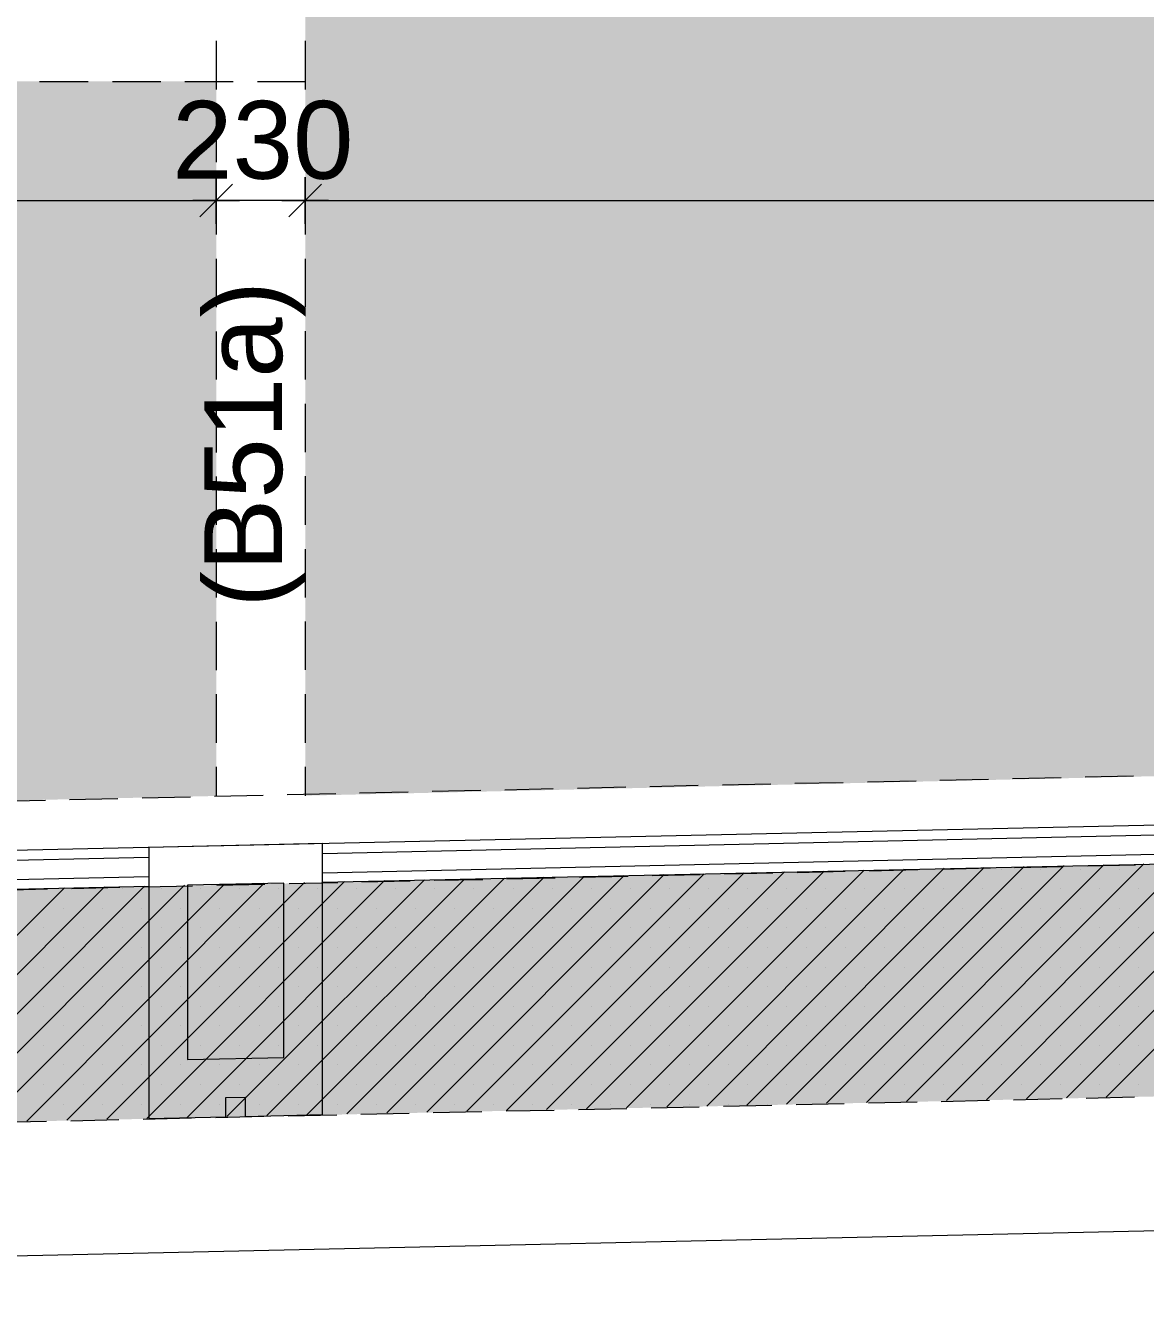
# Model space of a CAD drawing. Header units: millimetres. Extents: x -1303 to 98744, y -1303 to 90097.
# Drawn here: x 12321 to 15214, y 13691 to 17016 of the extents above; entities that cross this region are included whole.
import ezdxf

# ---------------------------------------------------------------- set-up
doc = ezdxf.new("R2010")
doc.units = ezdxf.units.MM
doc.layers.add('PDF_Geometry', color=7, linetype='Continuous')
doc.layers.add('PDF_Text', color=7, linetype='Continuous')
doc.layers.add('PDF_Solid Fills', color=192, linetype='Continuous', true_color=0xc2c0c0c0)
doc.styles.add('PDF ArialMT', font='arial.ttf')

msp = doc.modelspace()

# ---------------------------------------------------------------- hatches: boundary and pattern name
at = {"layer": 'PDF_Solid Fills', "true_color": 0x00007f}
h = msp.add_hatch(color=254, dxfattribs=at)
h.paths.add_polyline_path([(74624.31541, 16167.67383), (74624.31541, 15567.81796), (9799.46285, 14130.21454), (9804.28731, 14730.15409)], flags=0)
h.paths.add_polyline_path([(7404.275, 37242.73593), (8004.29925, 37242.73593), (8004.29925, 16872.72168), (7404.275, 16872.72168)], flags=0)
h.paths.add_polyline_path([(8004.29925, 16872.72168), (7983.4807, 16679.51365), (7983.31127, 16481.90264), (8004.55339, 16283.02302), (8047.46016, 16086.42856), (8111.52536, 15895.75776), (8195.3089, 15714.14292), (8297.03284, 15544.62953), (8413.99157, 15389.5038), (8546.60657, 15247.57974), (8696.06174, 15118.18072), (8860.41285, 15004.26957), (9037.28897, 14908.29987), (9223.47415, 14832.13321), (9415.6677, 14776.86981), (9610.40055, 14743.01796), (9804.28731, 14730.15409), (9799.46285, 14130.21454), (9584.16557, 14140.28601), (9363.53556, 14170.83718), (9140.28256, 14223.64598), (8917.70726, 14299.55851), (8699.36241, 14399.25246), (8488.88858, 14522.21955), (8289.92424, 14667.61267), (8106.02423, 14833.65595), (7940.23508, 15017.64068), (7795.09507, 15216.68973), (7672.21268, 15427.33299), (7572.77287, 15645.76255), (7497.02977, 15868.42256), (7444.47407, 16091.67659), (7414.09232, 16312.38925), (7404.275, 16527.68859), (7404.275, 16872.72168), (8004.29925, 16872.72168)], flags=0)
h.paths.add_polyline_path([(7194.30944, 37692.71099), (7194.30944, 80672.7138), (7694.3009, 80672.7138), (7694.3009, 37692.71099)], flags=0)
h = msp.add_hatch(color=254, dxfattribs=at)
h.paths.add_polyline_path([(12814.30857, 16872.72168), (12814.30857, 15026.95077), (9799.20871, 14960.09316), (9658.30121, 14967.03233), (9514.00728, 14987.42836), (9368.02118, 15022.38044), (9222.54335, 15072.39683), (9079.77321, 15137.90008), (8942.25007, 15218.63604), (8812.34276, 15314.0138), (8692.25382, 15422.7637), (8584.01219, 15543.36091), (8489.14272, 15673.68971), (8408.99871, 15811.5517), (8344.08741, 15954.57597), (8294.664, 16100.30898), (8260.38859, 16246.37773), (8240.58554, 16390.84108), (8234.23832, 16531.75065), (8234.23832, 16872.72168)], flags=0)
h.paths.add_polyline_path([(22479.26705, 17272.68137), (22479.26705, 15241.31724), (19209.26177, 15168.7901), (19209.26177, 17272.68137)], flags=0)
h.paths.add_polyline_path([(25959.23687, 17272.68137), (25959.23687, 15322.73089), (22709.2898, 15246.39481), (22709.2898, 17272.68137)], flags=0)
h.paths.add_polyline_path([(32124.25101, 18282.73679), (32124.25101, 15455.26118), (26189.25962, 15327.89318), (26189.25962, 18282.73679)], flags=0)
h.paths.add_polyline_path([(36934.25928, 16872.72168), (36934.25928, 15561.8943), (32354.27376, 15460.33875), (32354.27376, 16872.72168)], flags=0)
h.paths.add_polyline_path([(50274.26033, 16872.72168), (50274.26033, 15857.75915), (45694.27273, 15756.20359), (45694.27273, 16872.72168)], flags=0)
h.paths.add_polyline_path([(59929.31471, 17272.68137), (59929.31471, 16071.87252), (56669.29721, 15999.59848), (56669.29721, 17272.68137)], flags=0)
h.paths.add_polyline_path([(63419.27024, 17272.68137), (63419.27024, 16149.30779), (60159.25274, 16076.95111), (60159.25274, 17272.68137)], flags=0)
h.paths.add_polyline_path([(69584.28231, 18282.73679), (69584.28231, 16285.98588), (63649.29506, 16154.3864), (63649.29506, 18282.73679)], flags=0)
h.paths.add_polyline_path([(74394.29472, 16872.72168), (74394.29472, 16409.62861), (69814.31126, 16291.06242), (69814.31126, 16872.72168)], flags=0)
h.paths.add_polyline_path([(18979.23903, 18282.73679), (18979.23903, 15163.7115), (13044.24764, 15027.79686), (13044.24764, 18282.73679), (18944.28591, 18282.73679)], flags=0)
h.paths.add_polyline_path([(56439.27239, 18282.73679), (56439.27239, 15994.4362), (50504.281, 15862.83775), (50504.281, 18282.73679)], flags=0)

# ---------------------------------------------------------------- linework, layer by layer
at = {"layer": 'PDF_Geometry', "color": 9, "lineweight": 0, "true_color": 0xc0c0c0}
for points in [[(73543.76698, 33926.94469), (73593.70177, 33827.08339), (73593.70177, 33926.94469), (74523.7764, 33926.94469), (74523.7764, 34597.21299), (74623.6377, 34597.21299), (74623.6377, 16267.28307), (9842.20122, 14831.96378, -0.0040587119), (9814.553, 14831.94622, -0.4141989555), (8103.90849, 16521.17195), (8103.90849, 13152.0657)], [(8004.04512, 13152.0657), (8004.04512, 16521.17195, 0.414216874), (9814.54886, 14731.94441, 0.0041691273), (9843.8934, 14732.1004), (12639.21036, 14793.88045)], [(8029.26562, 16521.67815, 0.4142058833), (9814.54886, 14756.94486, 0.0041692268), (9843.8934, 14756.64321), (12639.21036, 14819.26933)], [(8079.28098, 16521.67815, 0.4142103449), (9814.54886, 14806.94576, 0.0041144727), (9842.20122, 14806.57489), (12639.21036, 14869.20102)]]:
    msp.add_lwpolyline(points, format="xyb", dxfattribs=at)
at = {"layer": 'PDF_Geometry', "color": 157, "lineweight": 0, "true_color": 0x3f5f7f}
for points in [[(12813.54719, 16977.3248), (12813.54719, 16852.07254)], [(13043.73936, 16977.3248), (13043.73936, 16852.07254)], [(12357.3933, 16872.38489), (12482.64556, 16872.38489)], [(12545.27169, 16872.38489), (12670.52292, 16872.38489)], [(12732.30295, 16872.38489), (12857.55418, 16872.38489)], [(12920.18032, 16872.38489), (13043.73936, 16872.38489)], [(12813.54719, 16789.44745), (12813.54719, 16664.19518)], [(13043.73936, 16789.44745), (13043.73936, 16665.04231)], [(12813.54719, 16601.57009), (12813.54719, 16477.16288)], [(13043.73936, 16602.41514), (13043.73936, 16477.16288)], [(12813.54719, 16414.53779), (12813.54719, 16289.28553)], [(13043.73936, 16414.53779), (13043.73936, 16290.13265)], [(12813.54719, 16226.66043), (12813.54719, 16102.2553)], [(13043.73936, 16227.50548), (13043.73936, 16102.2553)], [(12813.54719, 16039.62813), (12813.54719, 15914.3769)], [(13043.73936, 16039.62813), (13043.73936, 15915.22299)], [(12813.54719, 15851.75077), (12813.54719, 15727.34564)], [(13043.73936, 15852.59687), (13043.73936, 15727.34564)], [(12813.54719, 15664.7195), (12813.54719, 15539.46725)], [(13043.73936, 15664.7195), (13043.73936, 15539.46725)], [(12813.54719, 15476.84111), (12813.54719, 15351.58989)], [(13043.73936, 15477.68824), (13043.73936, 15352.43598)], [(12813.54719, 15289.80985), (12813.54719, 15164.55862)], [(13043.73936, 15289.80985), (13043.73936, 15164.55862)], [(12813.54719, 15101.93249), (12813.54719, 15026.61192)], [(13043.73936, 15101.93249), (13043.73936, 15027.45801)], [(14496.83066, 15063.84916), (14622.08189, 15066.38743)], [(14683.86193, 15068.08064), (14809.11419, 15070.61891)], [(14871.73929, 15072.31212), (14996.99155, 15074.85039)], [(15058.77159, 15076.5436), (15184.02282, 15079.08187)], [(12997.19307, 15030.8434), (13122.44533, 15033.3827)], [(13184.22537, 15035.07488), (13309.4766, 15037.61418)], [(13372.10272, 15039.30636), (13497.35499, 15041.84566)], [(13559.134, 15042.69175), (13684.38625, 15046.07715)], [(13747.01238, 15046.92323), (13872.26361, 15050.30863)], [(13934.04365, 15051.15471), (14059.29487, 15054.54011)], [(14121.92101, 15055.38619), (14247.17326, 15057.92446)], [(14308.95227, 15059.61767), (14434.20453, 15062.15595)], [(12247.37479, 15013.91747), (12372.62704, 15016.45678)], [(12434.40605, 15018.14895), (12559.65831, 15020.68826)], [(12622.28444, 15022.38044), (12747.53567, 15024.91974)], [(12809.31571, 15026.61192), (12934.56797, 15029.15122)], [(14314.87696, 14829.42447), (14439.28211, 14832.80987)], [(14501.90823, 14833.65595), (14627.1605, 14837.04135)], [(14689.78559, 14837.88744), (14814.19176, 14841.27283)], [(14876.81789, 14842.11892), (15002.06912, 14844.65822)], [(15064.69525, 14846.3504), (15189.10038, 14848.8897)], [(12815.23937, 14796.41975), (12939.64554, 14798.95802)], [(13002.27167, 14800.65123), (13127.5229, 14803.1895)], [(13190.14903, 14804.88271), (13314.55416, 14807.42098)], [(13377.1803, 14809.11419), (13502.43255, 14811.65246)], [(13565.05869, 14813.34567), (13689.46382, 14815.88394)], [(13752.08995, 14817.57716), (13877.34118, 14820.11543)], [(13939.96731, 14821.80864), (14064.37348, 14824.34691)], [(14126.99858, 14826.04012), (14252.25084, 14828.57839)], [(12252.45235, 14783.7253), (12377.70462, 14787.10966)], [(12440.33074, 14787.95679), (12564.73589, 14791.34114)], [(12627.36201, 14792.18827), (12752.61427, 14794.72654)]]:
    msp.add_lwpolyline(points, dxfattribs=at)
at = {"layer": 'PDF_Geometry', "color": 122, "lineweight": 0, "true_color": 0x00b88a}
for points in [[(12855.862, 16607.49375), (12771.23238, 16522.86412)], [(12813.54719, 16505.09107), (12813.54719, 16625.26473)], [(13001.42455, 16522.86412), (13086.05417, 16607.49375)], [(13043.73936, 16625.26473), (13043.73936, 16505.09107)], [(12873.63402, 16565.17894), (12753.46036, 16565.17894)], [(12983.65254, 16565.17894), (13103.82722, 16565.17894)]]:
    msp.add_lwpolyline(points, close=True, dxfattribs=at)
for points in [[(8274.01384, 16565.17894), (8253.70251, 16565.17894), (12794.08196, 16565.17894), (12773.77168, 16565.17894)], [(13043.73936, 16565.17894), (12813.54719, 16565.17894)], [(13083.5159, 16565.17894), (13064.05068, 16565.17894), (18958.50518, 16565.17894), (18939.03995, 16565.17894)]]:
    msp.add_lwpolyline(points, dxfattribs=at)
at = {"layer": 'PDF_Geometry', "lineweight": 0}
for points in [[(12813.54719, 16565.17894), (12813.54719, 16533.86639)], [(13043.73936, 16565.17894), (13043.73936, 16533.86639)]]:
    msp.add_lwpolyline(points, close=True, dxfattribs=at)
at = {"layer": 'PDF_Geometry', "color": 222, "lineweight": 0, "true_color": 0xb8008a}
msp.add_lwpolyline([(74611.79451, 15219.56788), (9885.36212, 13785.09571)], dxfattribs=at)
at = {"layer": 'PDF_Geometry', "color": 9, "lineweight": 0, "true_color": 0xc0c0c0}
for points in [[(13088.59348, 14878.51007), (15778.9695, 14938.5969)], [(13088.59348, 14828.57839), (15778.9695, 14888.66521)], [(13088.59348, 14804.03559), (15778.9695, 14863.27632)]]:
    msp.add_lwpolyline(points, dxfattribs=at)
for points in [[(13088.59348, 14903.89896), (12639.21036, 14893.74382), (12639.21036, 14193.85619), (12838.93608, 14198.08767), (12838.93608, 14248.01936), (12888.86776, 14248.86545), (12888.86776, 14198.93376), (13088.59348, 14204.01236)], [(12739.07271, 14346.18952), (12988.7301, 14351.26709), (12988.7301, 14801.49731), (12739.07271, 14796.41975)]]:
    msp.add_lwpolyline(points, close=True, dxfattribs=at)
at = {"layer": 'PDF_Geometry', "lineweight": 0}
for points in [[(13770.70806, 14219.24508), (14385.11894, 14832.80987)], [(13873.95682, 14221.78437), (14488.3677, 14835.34917)], [(13978.05065, 14224.32265), (14591.61544, 14837.88744)], [(14081.29941, 14226.01586), (14694.8642, 14840.42674)], [(14184.54714, 14228.55413), (14798.11193, 14842.11892)], [(14287.79487, 14231.09343), (14901.35966, 14844.65822)], [(14391.04363, 14233.63273), (15004.60842, 14847.19752)], [(14494.29137, 14235.32491), (15107.85616, 14848.8897)], [(14597.54013, 14237.86422), (15211.10492, 14851.42901)], [(14641.54712, 14837.88744), (14641.54712, 14837.88744)], [(14700.78786, 14240.40249), (15314.35265, 14853.96728)], [(14743.10267, 14837.88744), (14743.10267, 14837.88744)], [(14804.03559, 14242.0957), (15417.60038, 14856.50657)], [(14843.81213, 14837.88744), (14843.81213, 14837.88744)], [(14907.28435, 14244.63397), (15521.69523, 14858.19876)], [(14944.52159, 14837.88744), (14944.52159, 14837.88744)], [(15010.53209, 14247.17326), (15624.94296, 14860.73805)], [(15046.07715, 14837.88744), (15046.07715, 14837.88744)], [(15113.78085, 14248.86545), (15728.19172, 14863.27632)], [(15146.78557, 14837.88744), (15146.78557, 14837.88744)], [(12221.13981, 14185.39323), (12834.7046, 14798.95802)], [(12324.38754, 14187.08644), (12937.95233, 14801.49731)], [(12427.6363, 14189.62471), (13042.04718, 14803.1895)], [(12530.88404, 14192.16401), (13145.29491, 14805.7288)], [(12634.1328, 14193.85619), (13248.54367, 14808.26707)], [(12738.22662, 14196.39549), (13351.79141, 14809.96028)], [(12841.47538, 14198.93376), (13455.04017, 14812.49855)], [(12944.72311, 14201.47306), (13558.2879, 14815.03785)], [(13047.97084, 14203.16524), (13661.53563, 14817.57716)], [(13151.2196, 14205.70454), (13764.78439, 14819.26933)], [(13254.46734, 14208.24385), (13868.03213, 14821.80864)], [(13357.7161, 14209.93602), (13971.28089, 14824.34691)], [(13460.96383, 14212.47533), (14074.52862, 14826.04012)], [(13564.21156, 14215.0136), (14177.77635, 14828.57839)], [(13667.46032, 14217.55289), (14281.87121, 14831.11768)], [(11808.14682, 14176.08417), (12421.71161, 14789.64896)], [(11911.39558, 14178.62348), (12524.96037, 14792.18827)], [(12014.64332, 14180.31565), (12628.20811, 14793.88045)], [(12117.89208, 14182.85496), (12731.45687, 14796.41975)], [(12368.39556, 14787.10966), (12368.39556, 14787.10966)], [(12469.95111, 14787.10966), (12469.95111, 14787.10966)], [(12570.66058, 14787.10966), (12570.66058, 14787.10966)], [(12671.369, 14787.10966), (12671.369, 14787.10966)], [(12772.92456, 14787.10966), (12772.92456, 14787.10966)], [(12873.63402, 14787.10966), (12873.63402, 14787.10966)], [(12975.18957, 14787.10966), (12975.18957, 14787.10966)], [(13075.89903, 14787.10966), (13075.89903, 14787.10966)], [(13176.60849, 14787.10966), (13176.60849, 14787.10966)], [(13278.16404, 14787.10966), (13278.16404, 14787.10966)], [(13378.87351, 14787.10966), (13378.87351, 14787.10966)], [(13479.58193, 14787.10966), (13479.58193, 14787.10966)], [(13581.13749, 14787.10966), (13581.13749, 14787.10966)], [(13681.84695, 14787.10966), (13681.84695, 14787.10966)], [(13783.4025, 14787.10966), (13783.4025, 14787.10966)], [(13884.11196, 14787.10966), (13884.11196, 14787.10966)], [(13984.82142, 14787.10966), (13984.82142, 14787.10966)], [(14086.37697, 14787.10966), (14086.37697, 14787.10966)], [(14187.08644, 14787.10966), (14187.08644, 14787.10966)], [(14287.79487, 14787.10966), (14287.79487, 14787.10966)], [(14389.35042, 14787.10966), (14389.35042, 14787.10966)], [(14490.05988, 14787.10966), (14490.05988, 14787.10966)], [(14591.61544, 14787.10966), (14591.61544, 14787.10966)], [(14692.32489, 14787.10966), (14692.32489, 14787.10966)], [(14793.03435, 14787.10966), (14793.03435, 14787.10966)], [(14894.5899, 14787.10966), (14894.5899, 14787.10966)], [(14995.29937, 14787.10966), (14995.29937, 14787.10966)], [(15096.0078, 14787.10966), (15096.0078, 14787.10966)], [(15197.56335, 14787.10966), (15197.56335, 14787.10966)], [(12419.17334, 14736.33188), (12419.17334, 14736.33188)], [(12519.8828, 14736.33188), (12519.8828, 14736.33188)], [(12621.43835, 14736.33188), (12621.43835, 14736.33188)], [(12722.14678, 14736.33188), (12722.14678, 14736.33188)], [(12822.85625, 14736.33188), (12822.85625, 14736.33188)], [(12924.4118, 14736.33188), (12924.4118, 14736.33188)], [(13025.12126, 14736.33188), (13025.12126, 14736.33188)], [(13126.67681, 14736.33188), (13126.67681, 14736.33188)], [(13227.38627, 14736.33188), (13227.38627, 14736.33188)], [(13328.09573, 14736.33188), (13328.09573, 14736.33188)], [(13429.65128, 14736.33188), (13429.65128, 14736.33188)], [(13530.35971, 14736.33188), (13530.35971, 14736.33188)], [(13631.06918, 14736.33188), (13631.06918, 14736.33188)], [(13732.62473, 14736.33188), (13732.62473, 14736.33188)], [(13833.33419, 14736.33188), (13833.33419, 14736.33188)], [(13934.88974, 14736.33188), (13934.88974, 14736.33188)], [(14035.5992, 14736.33188), (14035.5992, 14736.33188)], [(14136.30866, 14736.33188), (14136.30866, 14736.33188)], [(14237.86422, 14736.33188), (14237.86422, 14736.33188)], [(14338.57264, 14736.33188), (14338.57264, 14736.33188)], [(14439.28211, 14736.33188), (14439.28211, 14736.33188)], [(14540.83766, 14736.33188), (14540.83766, 14736.33188)], [(14641.54712, 14736.33188), (14641.54712, 14736.33188)], [(14743.10267, 14736.33188), (14743.10267, 14736.33188)], [(14843.81213, 14736.33188), (14843.81213, 14736.33188)], [(14944.52159, 14736.33188), (14944.52159, 14736.33188)], [(15046.07715, 14736.33188), (15046.07715, 14736.33188)], [(15146.78557, 14736.33188), (15146.78557, 14736.33188)], [(12368.39556, 14686.40123), (12368.39556, 14686.40123)], [(12469.95111, 14686.40123), (12469.95111, 14686.40123)], [(12570.66058, 14686.40123), (12570.66058, 14686.40123)], [(12671.369, 14686.40123), (12671.369, 14686.40123)], [(12772.92456, 14686.40123), (12772.92456, 14686.40123)], [(12873.63402, 14686.40123), (12873.63402, 14686.40123)], [(12975.18957, 14686.40123), (12975.18957, 14686.40123)], [(13075.89903, 14686.40123), (13075.89903, 14686.40123)], [(13176.60849, 14686.40123), (13176.60849, 14686.40123)], [(13278.16404, 14686.40123), (13278.16404, 14686.40123)], [(13378.87351, 14686.40123), (13378.87351, 14686.40123)], [(13479.58193, 14686.40123), (13479.58193, 14686.40123)], [(13581.13749, 14686.40123), (13581.13749, 14686.40123)], [(13681.84695, 14686.40123), (13681.84695, 14686.40123)], [(13783.4025, 14686.40123), (13783.4025, 14686.40123)], [(13884.11196, 14686.40123), (13884.11196, 14686.40123)], [(13984.82142, 14686.40123), (13984.82142, 14686.40123)], [(14086.37697, 14686.40123), (14086.37697, 14686.40123)], [(14187.08644, 14686.40123), (14187.08644, 14686.40123)], [(14287.79487, 14686.40123), (14287.79487, 14686.40123)], [(14389.35042, 14686.40123), (14389.35042, 14686.40123)], [(14490.05988, 14686.40123), (14490.05988, 14686.40123)], [(14591.61544, 14686.40123), (14591.61544, 14686.40123)], [(14692.32489, 14686.40123), (14692.32489, 14686.40123)], [(14793.03435, 14686.40123), (14793.03435, 14686.40123)], [(14894.5899, 14686.40123), (14894.5899, 14686.40123)], [(14995.29937, 14686.40123), (14995.29937, 14686.40123)], [(15096.0078, 14686.40123), (15096.0078, 14686.40123)], [(15197.56335, 14686.40123), (15197.56335, 14686.40123)], [(12419.17334, 14635.62346), (12419.17334, 14635.62346)], [(12519.8828, 14635.62346), (12519.8828, 14635.62346)], [(12621.43835, 14635.62346), (12621.43835, 14635.62346)], [(12722.14678, 14635.62346), (12722.14678, 14635.62346)], [(12822.85625, 14635.62346), (12822.85625, 14635.62346)], [(12924.4118, 14635.62346), (12924.4118, 14635.62346)], [(13025.12126, 14635.62346), (13025.12126, 14635.62346)], [(13126.67681, 14635.62346), (13126.67681, 14635.62346)], [(13227.38627, 14635.62346), (13227.38627, 14635.62346)], [(13328.09573, 14635.62346), (13328.09573, 14635.62346)], [(13429.65128, 14635.62346), (13429.65128, 14635.62346)], [(13530.35971, 14635.62346), (13530.35971, 14635.62346)], [(13631.06918, 14635.62346), (13631.06918, 14635.62346)], [(13732.62473, 14635.62346), (13732.62473, 14635.62346)], [(13833.33419, 14635.62346), (13833.33419, 14635.62346)], [(13934.88974, 14635.62346), (13934.88974, 14635.62346)], [(14035.5992, 14635.62346), (14035.5992, 14635.62346)], [(14136.30866, 14635.62346), (14136.30866, 14635.62346)], [(14237.86422, 14635.62346), (14237.86422, 14635.62346)], [(14338.57264, 14635.62346), (14338.57264, 14635.62346)], [(14439.28211, 14635.62346), (14439.28211, 14635.62346)], [(14540.83766, 14635.62346), (14540.83766, 14635.62346)], [(14641.54712, 14635.62346), (14641.54712, 14635.62346)], [(14743.10267, 14635.62346), (14743.10267, 14635.62346)], [(14843.81213, 14635.62346), (14843.81213, 14635.62346)], [(14944.52159, 14635.62346), (14944.52159, 14635.62346)], [(15046.07715, 14635.62346), (15046.07715, 14635.62346)], [(15146.78557, 14635.62346), (15146.78557, 14635.62346)], [(12368.39556, 14584.84568), (12368.39556, 14584.84568)], [(12469.95111, 14584.84568), (12469.95111, 14584.84568)], [(12570.66058, 14584.84568), (12570.66058, 14584.84568)], [(12671.369, 14584.84568), (12671.369, 14584.84568)], [(12772.92456, 14584.84568), (12772.92456, 14584.84568)], [(12873.63402, 14584.84568), (12873.63402, 14584.84568)], [(12975.18957, 14584.84568), (12975.18957, 14584.84568)], [(13075.89903, 14584.84568), (13075.89903, 14584.84568)], [(13176.60849, 14584.84568), (13176.60849, 14584.84568)], [(13278.16404, 14584.84568), (13278.16404, 14584.84568)], [(13378.87351, 14584.84568), (13378.87351, 14584.84568)], [(13479.58193, 14584.84568), (13479.58193, 14584.84568)], [(13581.13749, 14584.84568), (13581.13749, 14584.84568)], [(13681.84695, 14584.84568), (13681.84695, 14584.84568)], [(13783.4025, 14584.84568), (13783.4025, 14584.84568)], [(13884.11196, 14584.84568), (13884.11196, 14584.84568)], [(13984.82142, 14584.84568), (13984.82142, 14584.84568)], [(14086.37697, 14584.84568), (14086.37697, 14584.84568)], [(14187.08644, 14584.84568), (14187.08644, 14584.84568)], [(14287.79487, 14584.84568), (14287.79487, 14584.84568)], [(14389.35042, 14584.84568), (14389.35042, 14584.84568)], [(14490.05988, 14584.84568), (14490.05988, 14584.84568)], [(14591.61544, 14584.84568), (14591.61544, 14584.84568)], [(14692.32489, 14584.84568), (14692.32489, 14584.84568)], [(14793.03435, 14584.84568), (14793.03435, 14584.84568)], [(14894.5899, 14584.84568), (14894.5899, 14584.84568)], [(14995.29937, 14584.84568), (14995.29937, 14584.84568)], [(15096.0078, 14584.84568), (15096.0078, 14584.84568)], [(15197.56335, 14584.84568), (15197.56335, 14584.84568)], [(12419.17334, 14534.91399), (12419.17334, 14534.91399)], [(12519.8828, 14534.91399), (12519.8828, 14534.91399)], [(12621.43835, 14534.91399), (12621.43835, 14534.91399)], [(12722.14678, 14534.91399), (12722.14678, 14534.91399)], [(12822.85625, 14534.91399), (12822.85625, 14534.91399)], [(12924.4118, 14534.91399), (12924.4118, 14534.91399)], [(13025.12126, 14534.91399), (13025.12126, 14534.91399)], [(13126.67681, 14534.91399), (13126.67681, 14534.91399)], [(13227.38627, 14534.91399), (13227.38627, 14534.91399)], [(13328.09573, 14534.91399), (13328.09573, 14534.91399)], [(13429.65128, 14534.91399), (13429.65128, 14534.91399)], [(13530.35971, 14534.91399), (13530.35971, 14534.91399)], [(13631.06918, 14534.91399), (13631.06918, 14534.91399)], [(13732.62473, 14534.91399), (13732.62473, 14534.91399)], [(13833.33419, 14534.91399), (13833.33419, 14534.91399)], [(13934.88974, 14534.91399), (13934.88974, 14534.91399)], [(14035.5992, 14534.91399), (14035.5992, 14534.91399)], [(14136.30866, 14534.91399), (14136.30866, 14534.91399)], [(14237.86422, 14534.91399), (14237.86422, 14534.91399)], [(14338.57264, 14534.91399), (14338.57264, 14534.91399)], [(14439.28211, 14534.91399), (14439.28211, 14534.91399)], [(14540.83766, 14534.91399), (14540.83766, 14534.91399)], [(14641.54712, 14534.91399), (14641.54712, 14534.91399)], [(14743.10267, 14534.91399), (14743.10267, 14534.91399)], [(14843.81213, 14534.91399), (14843.81213, 14534.91399)], [(14944.52159, 14534.91399), (14944.52159, 14534.91399)], [(15046.07715, 14534.91399), (15046.07715, 14534.91399)], [(15146.78557, 14534.91399), (15146.78557, 14534.91399)], [(12368.39556, 14484.13622), (12368.39556, 14484.13622)], [(12469.95111, 14484.13622), (12469.95111, 14484.13622)], [(12570.66058, 14484.13622), (12570.66058, 14484.13622)], [(12671.369, 14484.13622), (12671.369, 14484.13622)], [(12772.92456, 14484.13622), (12772.92456, 14484.13622)], [(12873.63402, 14484.13622), (12873.63402, 14484.13622)], [(12975.18957, 14484.13622), (12975.18957, 14484.13622)], [(13075.89903, 14484.13622), (13075.89903, 14484.13622)], [(13176.60849, 14484.13622), (13176.60849, 14484.13622)], [(13278.16404, 14484.13622), (13278.16404, 14484.13622)], [(13378.87351, 14484.13622), (13378.87351, 14484.13622)], [(13479.58193, 14484.13622), (13479.58193, 14484.13622)], [(13581.13749, 14484.13622), (13581.13749, 14484.13622)], [(13681.84695, 14484.13622), (13681.84695, 14484.13622)], [(13783.4025, 14484.13622), (13783.4025, 14484.13622)], [(13884.11196, 14484.13622), (13884.11196, 14484.13622)], [(13984.82142, 14484.13622), (13984.82142, 14484.13622)], [(14086.37697, 14484.13622), (14086.37697, 14484.13622)], [(14187.08644, 14484.13622), (14187.08644, 14484.13622)], [(14287.79487, 14484.13622), (14287.79487, 14484.13622)], [(14389.35042, 14484.13622), (14389.35042, 14484.13622)], [(14490.05988, 14484.13622), (14490.05988, 14484.13622)], [(14591.61544, 14484.13622), (14591.61544, 14484.13622)], [(14692.32489, 14484.13622), (14692.32489, 14484.13622)], [(14793.03435, 14484.13622), (14793.03435, 14484.13622)], [(14894.5899, 14484.13622), (14894.5899, 14484.13622)], [(14995.29937, 14484.13622), (14995.29937, 14484.13622)], [(15096.0078, 14484.13622), (15096.0078, 14484.13622)], [(15197.56335, 14484.13622), (15197.56335, 14484.13622)], [(12419.17334, 14433.35844), (12419.17334, 14433.35844)], [(12519.8828, 14433.35844), (12519.8828, 14433.35844)], [(12621.43835, 14433.35844), (12621.43835, 14433.35844)], [(12722.14678, 14433.35844), (12722.14678, 14433.35844)], [(12822.85625, 14433.35844), (12822.85625, 14433.35844)], [(12924.4118, 14433.35844), (12924.4118, 14433.35844)], [(13025.12126, 14433.35844), (13025.12126, 14433.35844)], [(13126.67681, 14433.35844), (13126.67681, 14433.35844)], [(13227.38627, 14433.35844), (13227.38627, 14433.35844)], [(13328.09573, 14433.35844), (13328.09573, 14433.35844)], [(13429.65128, 14433.35844), (13429.65128, 14433.35844)], [(13530.35971, 14433.35844), (13530.35971, 14433.35844)], [(13631.06918, 14433.35844), (13631.06918, 14433.35844)], [(13732.62473, 14433.35844), (13732.62473, 14433.35844)], [(13833.33419, 14433.35844), (13833.33419, 14433.35844)], [(13934.88974, 14433.35844), (13934.88974, 14433.35844)], [(14035.5992, 14433.35844), (14035.5992, 14433.35844)], [(14136.30866, 14433.35844), (14136.30866, 14433.35844)], [(14237.86422, 14433.35844), (14237.86422, 14433.35844)], [(14338.57264, 14433.35844), (14338.57264, 14433.35844)], [(14439.28211, 14433.35844), (14439.28211, 14433.35844)], [(14540.83766, 14433.35844), (14540.83766, 14433.35844)], [(14641.54712, 14433.35844), (14641.54712, 14433.35844)], [(14743.10267, 14433.35844), (14743.10267, 14433.35844)], [(14843.81213, 14433.35844), (14843.81213, 14433.35844)], [(14944.52159, 14433.35844), (14944.52159, 14433.35844)], [(15046.07715, 14433.35844), (15046.07715, 14433.35844)], [(15146.78557, 14433.35844), (15146.78557, 14433.35844)], [(12368.39556, 14382.58066), (12368.39556, 14382.58066)], [(12469.95111, 14382.58066), (12469.95111, 14382.58066)], [(12570.66058, 14382.58066), (12570.66058, 14382.58066)], [(12671.369, 14382.58066), (12671.369, 14382.58066)], [(12772.92456, 14382.58066), (12772.92456, 14382.58066)], [(12873.63402, 14382.58066), (12873.63402, 14382.58066)], [(12975.18957, 14382.58066), (12975.18957, 14382.58066)], [(13075.89903, 14382.58066), (13075.89903, 14382.58066)], [(13176.60849, 14382.58066), (13176.60849, 14382.58066)], [(13278.16404, 14382.58066), (13278.16404, 14382.58066)], [(13378.87351, 14382.58066), (13378.87351, 14382.58066)], [(13479.58193, 14382.58066), (13479.58193, 14382.58066)], [(13581.13749, 14382.58066), (13581.13749, 14382.58066)], [(13681.84695, 14382.58066), (13681.84695, 14382.58066)], [(13783.4025, 14382.58066), (13783.4025, 14382.58066)], [(13884.11196, 14382.58066), (13884.11196, 14382.58066)], [(13984.82142, 14382.58066), (13984.82142, 14382.58066)], [(14086.37697, 14382.58066), (14086.37697, 14382.58066)], [(14187.08644, 14382.58066), (14187.08644, 14382.58066)], [(14287.79487, 14382.58066), (14287.79487, 14382.58066)], [(14389.35042, 14382.58066), (14389.35042, 14382.58066)], [(14490.05988, 14382.58066), (14490.05988, 14382.58066)], [(14591.61544, 14382.58066), (14591.61544, 14382.58066)], [(14692.32489, 14382.58066), (14692.32489, 14382.58066)], [(14793.03435, 14382.58066), (14793.03435, 14382.58066)], [(14894.5899, 14382.58066), (14894.5899, 14382.58066)], [(14995.29937, 14382.58066), (14995.29937, 14382.58066)], [(15096.0078, 14382.58066), (15096.0078, 14382.58066)], [(15197.56335, 14382.58066), (15197.56335, 14382.58066)], [(12419.17334, 14332.64898), (12419.17334, 14332.64898)], [(12519.8828, 14332.64898), (12519.8828, 14332.64898)], [(12621.43835, 14332.64898), (12621.43835, 14332.64898)], [(12722.14678, 14332.64898), (12722.14678, 14332.64898)], [(12822.85625, 14332.64898), (12822.85625, 14332.64898)], [(12924.4118, 14332.64898), (12924.4118, 14332.64898)], [(13025.12126, 14332.64898), (13025.12126, 14332.64898)], [(13126.67681, 14332.64898), (13126.67681, 14332.64898)], [(13227.38627, 14332.64898), (13227.38627, 14332.64898)], [(13328.09573, 14332.64898), (13328.09573, 14332.64898)], [(13429.65128, 14332.64898), (13429.65128, 14332.64898)], [(13530.35971, 14332.64898), (13530.35971, 14332.64898)], [(13631.06918, 14332.64898), (13631.06918, 14332.64898)], [(13732.62473, 14332.64898), (13732.62473, 14332.64898)], [(13833.33419, 14332.64898), (13833.33419, 14332.64898)], [(13934.88974, 14332.64898), (13934.88974, 14332.64898)], [(14035.5992, 14332.64898), (14035.5992, 14332.64898)], [(14136.30866, 14332.64898), (14136.30866, 14332.64898)], [(14237.86422, 14332.64898), (14237.86422, 14332.64898)], [(14338.57264, 14332.64898), (14338.57264, 14332.64898)], [(14439.28211, 14332.64898), (14439.28211, 14332.64898)], [(14540.83766, 14332.64898), (14540.83766, 14332.64898)], [(14641.54712, 14332.64898), (14641.54712, 14332.64898)], [(14743.10267, 14332.64898), (14743.10267, 14332.64898)], [(14843.81213, 14332.64898), (14843.81213, 14332.64898)], [(14944.52159, 14332.64898), (14944.52159, 14332.64898)], [(15046.07715, 14332.64898), (15046.07715, 14332.64898)], [(15146.78557, 14332.64898), (15146.78557, 14332.64898)], [(12368.39556, 14281.87121), (12368.39556, 14281.87121)], [(12469.95111, 14281.87121), (12469.95111, 14281.87121)], [(12570.66058, 14281.87121), (12570.66058, 14281.87121)], [(12671.369, 14281.87121), (12671.369, 14281.87121)], [(12772.92456, 14281.87121), (12772.92456, 14281.87121)], [(12873.63402, 14281.87121), (12873.63402, 14281.87121)], [(12975.18957, 14281.87121), (12975.18957, 14281.87121)], [(13075.89903, 14281.87121), (13075.89903, 14281.87121)], [(13176.60849, 14281.87121), (13176.60849, 14281.87121)], [(13278.16404, 14281.87121), (13278.16404, 14281.87121)], [(13378.87351, 14281.87121), (13378.87351, 14281.87121)], [(13479.58193, 14281.87121), (13479.58193, 14281.87121)], [(13581.13749, 14281.87121), (13581.13749, 14281.87121)], [(13681.84695, 14281.87121), (13681.84695, 14281.87121)], [(13783.4025, 14281.87121), (13783.4025, 14281.87121)], [(13884.11196, 14281.87121), (13884.11196, 14281.87121)], [(13984.82142, 14281.87121), (13984.82142, 14281.87121)], [(14086.37697, 14281.87121), (14086.37697, 14281.87121)], [(14187.08644, 14281.87121), (14187.08644, 14281.87121)], [(14287.79487, 14281.87121), (14287.79487, 14281.87121)], [(14389.35042, 14281.87121), (14389.35042, 14281.87121)], [(14490.05988, 14281.87121), (14490.05988, 14281.87121)], [(14591.61544, 14281.87121), (14591.61544, 14281.87121)], [(14692.32489, 14281.87121), (14692.32489, 14281.87121)], [(14793.03435, 14281.87121), (14793.03435, 14281.87121)], [(14894.5899, 14281.87121), (14894.5899, 14281.87121)], [(14995.29937, 14281.87121), (14995.29937, 14281.87121)], [(15096.0078, 14281.87121), (15096.0078, 14281.87121)], [(15197.56335, 14281.87121), (15197.56335, 14281.87121)], [(14312.33767, 14230.24734), (14436.74384, 14232.78561)], [(14499.36893, 14234.47882), (14624.62119, 14237.01709)], [(14687.24732, 14237.86422), (14811.65246, 14241.24857)], [(14874.27859, 14242.0957), (14999.53085, 14245.48005)], [(15062.15595, 14246.32718), (15186.56211, 14249.71153)], [(12419.17334, 14231.09343), (12419.17334, 14231.09343)], [(12519.8828, 14231.09343), (12519.8828, 14231.09343)], [(12621.43835, 14231.09343), (12621.43835, 14231.09343)], [(12722.14678, 14231.09343), (12722.14678, 14231.09343)], [(12812.7011, 14196.39549), (12937.10624, 14199.78088)], [(12822.85625, 14231.09343), (12822.85625, 14231.09343)], [(12924.4118, 14231.09343), (12924.4118, 14231.09343)], [(12999.73237, 14200.62697), (13124.98463, 14203.16524)], [(13025.12126, 14231.09343), (13025.12126, 14231.09343)], [(13126.67681, 14231.09343), (13126.67681, 14231.09343)], [(13187.60972, 14204.85845), (13312.01589, 14207.39672)], [(13227.38627, 14231.09343), (13227.38627, 14231.09343)], [(13328.09573, 14231.09343), (13328.09573, 14231.09343)], [(13374.64203, 14209.08993), (13499.89326, 14211.6282)], [(13429.65128, 14231.09343), (13429.65128, 14231.09343)], [(13530.35971, 14231.09343), (13530.35971, 14231.09343)], [(13562.51938, 14213.32141), (13686.92452, 14215.85968)], [(13631.06918, 14231.09343), (13631.06918, 14231.09343)], [(13732.62473, 14231.09343), (13732.62473, 14231.09343)], [(13749.55065, 14217.55289), (13874.80291, 14220.09116)], [(13833.33419, 14231.09343), (13833.33419, 14231.09343)], [(13934.88974, 14231.09343), (13934.88974, 14231.09343)], [(13937.42904, 14221.78437), (14061.83418, 14224.32265)], [(14035.5992, 14231.09343), (14035.5992, 14231.09343)], [(14124.4603, 14226.01586), (14249.71153, 14228.55413)], [(14136.30866, 14231.09343), (14136.30866, 14231.09343)], [(14237.86422, 14231.09343), (14237.86422, 14231.09343)], [(12249.91408, 14184.54714), (12375.16531, 14187.08644)], [(12437.79145, 14187.93252), (12562.19762, 14191.31792)], [(12624.82271, 14192.16401), (12750.07497, 14195.5494)]]:
    msp.add_lwpolyline(points, dxfattribs=at)

# ---------------------------------------------------------------- texts
at = {"layer": 'PDF_Text', "insert": (12699.64803, 16720.19774), "char_height": 201.084641, "attachment_point": 4, "style": 'PDF ArialMT'}
msp.add_mtext('230', dxfattribs=at)
at = {"layer": 'PDF_Text', "color": 6, "insert": (12913.62409, 15513.81985), "char_height": 201.084641, "attachment_point": 4, "rotation": 90, "style": 'PDF ArialMT'}
msp.add_mtext('(B51a)', dxfattribs=at)

doc.saveas('drawing.dxf')
